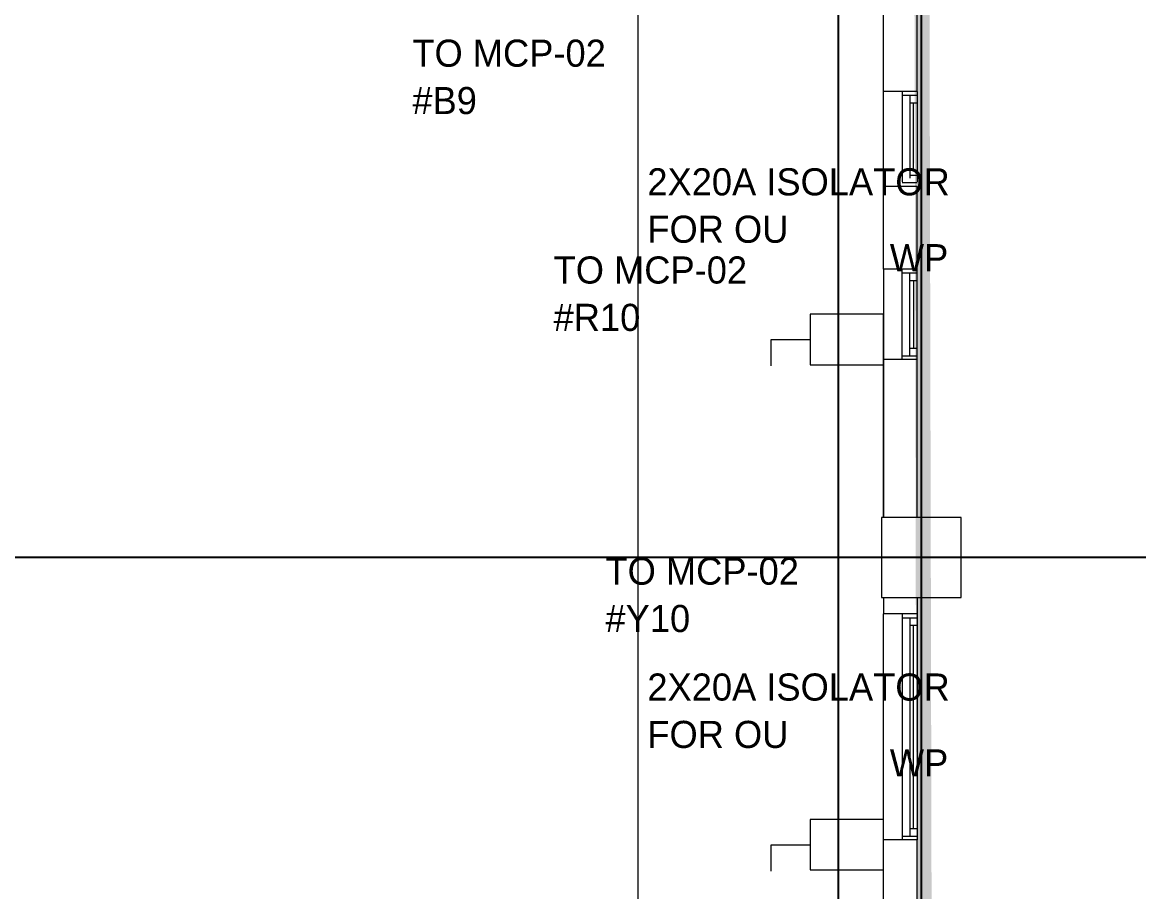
# Model space of a CAD drawing. Header units: metres. Extents: x 75097 to 220695, y -1557923 to -1361206.
# Drawn here: x 153344 to 160756, y -1420907 to -1415133 of the extents above; entities that cross this region are included whole.
import ezdxf

# ---------------------------------------------------------------- set-up
doc = ezdxf.new("R2010")
doc.units = ezdxf.units.M
doc.linetypes.add('DASHED2', pattern=[0.375, 0.25, -0.125])
doc.layers.get('0').update_dxf_attribs({"lineweight": 0})
for name, color, linetype, lineweight in [('A-100 - Copy$0$Aluminum', 8, 'Continuous', 0), ('A-100 - Copy$0$Proj', 8, 'Continuous', 0), ('A-100 - Copy$0$Structure', 8, 'Continuous', 9), ('A-100 - Copy$0$Walls', 8, 'Continuous', 0)]:
    doc.layers.add(name, color=color, linetype=linetype, lineweight=lineweight)
doc.layers.add('A-100 - Copy$0$axes', color=8, linetype='Continuous')
doc.layers.add('E-POWR', color=7, linetype='Continuous', lineweight=9, true_color=0x4e7e3e)
doc.layers.add('E-POWR-IDEN _1-100_', color=7, linetype='Continuous', lineweight=9, true_color=0x4e7e3e)
doc.styles.add('Optima_5', font='', dxfattribs={"height": 3.001645})
doc.styles.get('Optima_5').set_extended_font_data('Optima')

# ---------------------------------------------------------------- blocks, each defined once
blk = doc.blocks.new('GI-041_dwg__U120-3902841-GI-041')
at = {"layer": 'E-POWR', "flags": 128}
blk.add_lwpolyline([(-0.1145, 0), (0.1145, 0), (0.1145, 0.1572), (-0.1145, 0.1572)], close=True, dxfattribs=at)
blk.add_lwpolyline([(0.2354, 0.1613), (0.2354, 0.0786), (0.1145, 0.0786)], dxfattribs=at)
blk = doc.blocks.new('A-100 - Copy')
at = {"layer": 'A-100 - Copy$0$Aluminum'}
for p, q in [((159186.2, -1415592.2, 0), (159186.2, -1416192.2, 0)), ((159186.2, -1415617.2, 0), (159286.2, -1415617.2, 0)), ((159236.2, -1415617.2, 0), (159236.2, -1416167.2, 0)), ((159286.2, -1415592.2, 0), (159286.2, -1416192.2, 0)), ((159236.2, -1415667.2, 0), (159286.2, -1415667.2, 0)), ((159261.2, -1416117.2, 0), (159261.2, -1415667.2, 0)), ((159236.2, -1416147.2, 0), (159286.2, -1416147.2, 0)), ((159186.2, -1416197.2, 0), (159286.2, -1416197.2, 0)), ((159186.2, -1417372.2, 0), (159186.2, -1416772.2, 0)), ((159186.2, -1416797.2, 0), (159286.2, -1416797.2, 0)), ((159236.2, -1417347.2, 0), (159236.2, -1416797.2, 0)), ((159286.2, -1417372.2, 0), (159286.2, -1416772.2, 0)), ((159236.2, -1416847.2, 0), (159286.2, -1416847.2, 0)), ((159261.2, -1416847.2, 0), (159261.2, -1417297.2, 0)), ((159236.2, -1417297.2, 0), (159286.2, -1417297.2, 0)), ((159186.2, -1417347.2, 0), (159286.2, -1417347.2, 0)), ((159186.2, -1419062.2, 0), (159186.2, -1420562.2, 0)), ((159186.2, -1419087.2, 0), (159286.2, -1419087.2, 0)), ((159236.2, -1419087.2, 0), (159236.2, -1420537.2, 0)), ((159286.2, -1419062.2, 0), (159286.2, -1420562.2, 0)), ((159236.2, -1419137.2, 0), (159286.2, -1419137.2, 0)), ((159261.2, -1420487.2, 0), (159261.2, -1419137.2, 0)), ((159236.2, -1420487.2, 0), (159286.2, -1420487.2, 0)), ((159186.2, -1420537.2, 0), (159286.2, -1420537.2, 0))]:
    blk.add_line(p, q, dxfattribs=at)
at = {"layer": 'A-100 - Copy$0$axes'}
for p, q in [((158763.3, -1477297.4, 0), (158763.3, -1391762.7, 0)), ((159313.3, -1477297.4, 0), (159313.3, -1391762.7, 0)), ((178940.3, -1418687.7, 2.4), (96042.2, -1418687.7, 2.4))]:
    blk.add_line(p, q, dxfattribs=at)
at = {"layer": 'A-100 - Copy$0$Proj'}
for p, q in [((159061.2, -1416192.2, 0), (159061.2, -1415592.2, 0)), ((159061.2, -1416772.2, 0), (159061.2, -1417372.2, 0)), ((159061.2, -1420562.2, 0), (159061.2, -1419062.2, 0))]:
    blk.add_line(p, q, dxfattribs=at)
at = {"layer": 'A-100 - Copy$0$Proj', "elevation": 2.4}
blk.add_lwpolyline([(157430.3, -1413062.7), (157430.3, -1424372.7), (116466.7, -1424372.7), (116466.7, -1413062.7)], close=True, dxfattribs=at)
at = {"layer": 'A-100 - Copy$0$Structure', "elevation": 0}
blk.add_lwpolyline([(159048.3, -1418952.7), (159578.3, -1418952.7), (159578.3, -1418422.7), (159048.3, -1418422.7)], close=True, dxfattribs=at)
at = {"layer": 'A-100 - Copy$0$Walls'}
for p, q in [((159061.2, -1415592.2, 0), (159061.2, -1413902.2, 0)), ((159286.2, -1415592.2, 0), (159286.2, -1413902.2, 0)), ((159286.2, -1415592.2, 0), (159061.2, -1415592.2, 0)), ((159061.2, -1416772.2, 0), (159061.2, -1416222.2, 0)), ((159286.2, -1416222.2, 0), (159061.2, -1416222.2, 0)), ((159286.2, -1416772.2, 0), (159286.2, -1416222.2, 0)), ((159286.2, -1416772.2, 0), (159061.2, -1416772.2, 0)), ((159061.2, -1418422.7, 0), (159061.2, -1417372.2, 0)), ((159286.2, -1417372.2, 0), (159061.2, -1417372.2, 0)), ((159061.2, -1417372.2, 0), (159061.2, -1418422.7, 0)), ((159286.2, -1418422.7, 0), (159286.2, -1417372.2, 0)), ((159061.2, -1418952.7, 0), (159061.2, -1419062.2, 0)), ((159286.2, -1418952.7, 0), (159286.2, -1419062.2, 0)), ((159286.2, -1419062.2, 0), (159061.2, -1419062.2, 0)), ((159286.2, -1420562.2, 0), (159061.2, -1420562.2, 0)), ((159061.2, -1421935.7, 0), (159061.2, -1420562.2, 0)), ((159286.2, -1421935.7, 0), (159286.2, -1420562.2, 0))]:
    blk.add_line(p, q, dxfattribs=at)

msp = doc.modelspace()

# ---------------------------------------------------------------- linework, layer by layer
at = {"layer": 'E-POWR', "color": 240, "linetype": 'DASHED2', "ltscale": 500, "true_color": 0xf10e52, "const_width": 100, "elevation": 2.4}
msp.add_lwpolyline([(115298.3, -1413281.4), (159313.3, -1413281.4), (159393.3, -1448612.7), (173978.3, -1448457.7), (173978.3, -1433902.7), (175258.3, -1433902.7), (175258.3, -1404237.7), (173964.3, -1404237.7), (173978.3, -1396822.7), (166814.4, -1396822.7), (166814.4, -1395572.7), (144628.7, -1395572.7), (144628.7, -1391327.7), (116969, -1391327.7), (116997.3, -1391802.7)], dxfattribs=at)

# ---------------------------------------------------------------- block references
at = {"color": 85, "xscale": 2127.341102341351, "yscale": 2127.341102341351, "zscale": 2127.341102341351, "rotation": 179.9999999997953}
for p in [(158817.6, -1417072.2, 0), (158817.6, -1420427.6, 0)]:
    msp.add_blockref('GI-041_dwg__U120-3902841-GI-041', p, dxfattribs=at)

# ---------------------------------------------------------------- texts
at = {"layer": 'E-POWR-IDEN _1-100_', "attachment_point": 1, "rotation": 360, "line_spacing_factor": 1.047943, "style": 'Optima_5'}
for s, insert, char_height, width in [('TO MCP-02 \\P#B9', (155933.4, -1415247.8), 180.1, 2475.925), ('2X20A ISOLATOR\\PFOR OU', (157493.6, -1416102.2, 0), 180.099, 2475.925), ('WP', (159103.6, -1416606.2, 0), 180.1, 3.637978807091713e-12), ('TO MCP-02 \\P#R10', (156871.2, -1416687.8), 180.1, 2475.925), ('TO MCP-02 \\P#Y10', (157215.5, -1418687.7, 2.4), 180.1, 2475.925), ('2X20A ISOLATOR\\PFOR OU', (157493.6, -1419457.6, 0), 180.099, 2475.925), ('WP', (159103.6, -1419961.6, 0), 180.1, 3.637978807091713e-12)]:
    msp.add_mtext(s, dxfattribs=dict(at, insert=insert, char_height=char_height, width=width))

# ---------------------------------------------------------------- next in the draw order: block references
msp.add_blockref('A-100 - Copy', (0, 0))

doc.saveas('drawing.dxf')
